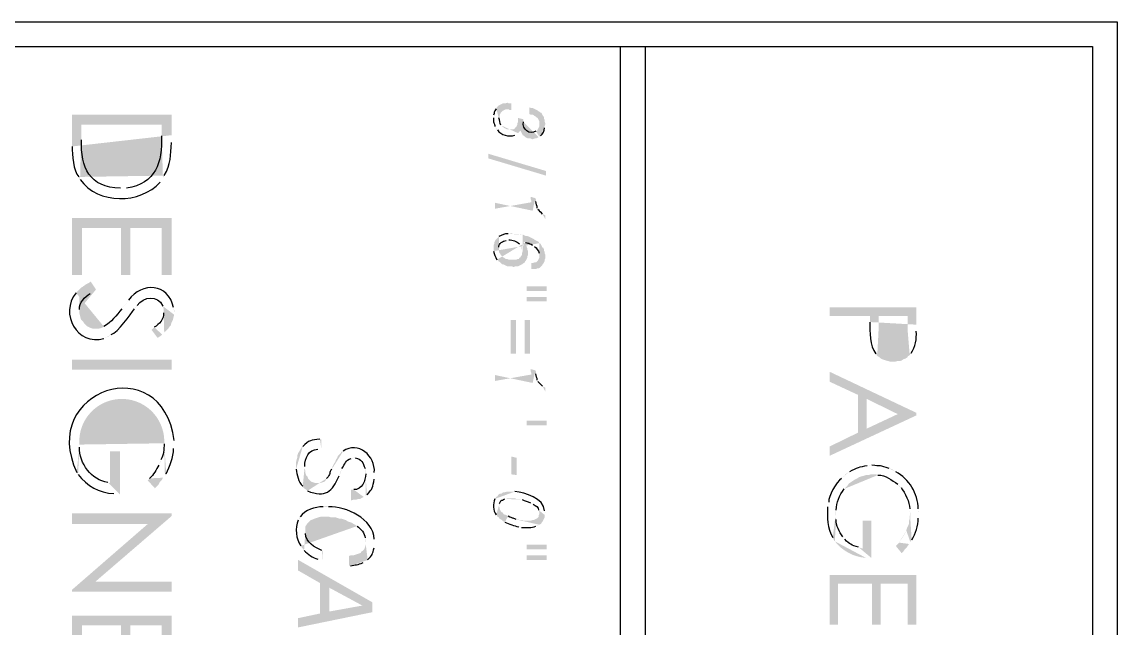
# Model space of a CAD drawing. Header units: inches. Extents: x -167 to 6071, y -6287 to -2731.
# Drawn here: x 1660.6 to 1748.7, y -6238.7 to -6189.9 of the extents above; entities that cross this region are included whole.
import ezdxf

# ---------------------------------------------------------------- set-up
doc = ezdxf.new("R2010")
doc.units = ezdxf.units.IN
doc.header["$LTSCALE"] = 96
doc.header["$MEASUREMENT"] = 0
doc.layers.add('PDF_Geometry', color=7, linetype='Continuous', true_color=0x4a4a4a)
doc.layers.add('PDF_Solid Fills', color=7, linetype='Continuous')

msp = doc.modelspace()

# ---------------------------------------------------------------- hatches: boundary and pattern name
at = {"layer": 'PDF_Solid Fills', "transparency": 33554559}
h = msp.add_hatch(color=256, dxfattribs=at)
h.paths.add_polyline_path([(1700.49, -6198.869), (1700.49, -6197.802), (1700.49, -6197.962), (1700.437, -6198.069), (1700.437, -6198.175), (1700.33, -6198.389), (1700.277, -6198.389), (1700.223, -6198.495), (1700.117, -6198.549), (1699.583, -6198.549), (1699.477, -6198.495), (1699.37, -6198.442), (1699.317, -6198.389), (1699.21, -6198.335), (1699.21, -6198.282), (1699.103, -6198.229)], flags=0)
h.paths.add_polyline_path([(1698.943, -6197.642), (1698.943, -6196.629), (1698.89, -6196.682), (1698.783, -6196.789), (1698.73, -6196.895)], flags=0)
h.paths.add_polyline_path([(1698.517, -6197.429), (1698.517, -6197.642)], flags=0)
h.paths.add_polyline_path([(1698.623, -6198.335), (1698.677, -6198.442), (1698.73, -6198.549), (1698.837, -6198.602)], flags=0)
h.paths.add_polyline_path([(1700.223, -6199.029), (1700.33, -6198.975), (1700.437, -6198.922)], flags=0)
for points in [[(1699.957, -6197.002), (1699.957, -6196.469), (1699.743, -6196.469), (1699.637, -6196.415), (1699.477, -6196.469), (1699.263, -6196.469), (1699.05, -6196.575), (1698.943, -6196.629), (1698.943, -6197.642), (1698.997, -6197.535), (1698.997, -6197.429), (1699.05, -6197.322), (1699.103, -6197.215), (1699.157, -6197.162), (1699.21, -6197.109), (1699.263, -6197.055), (1699.477, -6196.949), (1699.743, -6196.949), (1699.797, -6197.002)], [(1701.877, -6204.095), (1701.503, -6203.989), (1701.503, -6204.149), (1701.557, -6204.309), (1701.557, -6204.629), (1701.61, -6204.789), (1701.61, -6204.895), (1701.663, -6205.002), (1701.663, -6205.109)], [(1672.597, -6210.282), (1672.597, -6205.695), (1664.597, -6205.695), (1664.597, -6210.282), (1665.397, -6210.282), (1665.397, -6206.495), (1668.543, -6206.495), (1668.543, -6210.282), (1669.29, -6210.282), (1669.29, -6206.495), (1671.797, -6206.495), (1671.797, -6210.282)], [(1701.29, -6208.522), (1701.29, -6208.362), (1701.237, -6208.255), (1701.237, -6208.149), (1701.183, -6208.042), (1701.183, -6207.989), (1701.13, -6207.882), (1701.023, -6207.775), (1700.97, -6207.722), (1700.917, -6207.615), (1700.863, -6209.375), (1700.97, -6209.322), (1701.023, -6209.269), (1701.077, -6209.162), (1701.13, -6209.109), (1701.183, -6209.002), (1701.237, -6208.895), (1701.237, -6208.789), (1701.29, -6208.682)], [(1702.677, -6208.789), (1702.677, -6208.629), (1702.623, -6208.522), (1702.623, -6208.415), (1702.57, -6208.309), (1702.57, -6208.202), (1702.517, -6208.095), (1702.463, -6208.095), (1702.41, -6207.989), (1702.357, -6207.882), (1702.303, -6207.775), (1702.197, -6207.722), (1702.197, -6208.895), (1702.143, -6209.002), (1702.09, -6209.109), (1701.93, -6209.269), (1701.823, -6209.269), (1701.663, -6209.322), (1701.557, -6209.322), (1701.557, -6209.802), (1701.93, -6209.802), (1702.037, -6209.749), (1702.143, -6209.749), (1702.25, -6209.695), (1702.303, -6209.642), (1702.41, -6209.535), (1702.463, -6209.429), (1702.517, -6209.375), (1702.623, -6209.162), (1702.623, -6209.055), (1702.677, -6208.949)], [(1732.01, -6216.735), (1731.85, -6214.815), (1731.85, -6215.349), (1731.797, -6215.562), (1731.797, -6215.722), (1731.743, -6215.829), (1731.69, -6215.935), (1731.637, -6216.095), (1731.477, -6216.202), (1731.317, -6216.362), (1731.263, -6216.415), (1731.05, -6216.469), (1730.89, -6216.522), (1730.357, -6216.522), (1730.197, -6216.415), (1730.037, -6216.362), (1729.93, -6216.309), (1729.717, -6215.989), (1729.61, -6215.829), (1729.61, -6215.775), (1729.557, -6215.615), (1729.503, -6215.455), (1729.503, -6214.762), (1729.397, -6216.789), (1729.557, -6216.895), (1729.61, -6216.949), (1729.77, -6217.055), (1729.93, -6217.109), (1730.09, -6217.162), (1730.303, -6217.215), (1730.463, -6217.269), (1730.783, -6217.269), (1730.997, -6217.215), (1731.21, -6217.215), (1731.37, -6217.162), (1731.53, -6217.055), (1731.69, -6217.002), (1731.85, -6216.895), (1731.85, -6216.842)], [(1701.877, -6217.962), (1701.503, -6217.855), (1701.503, -6218.015), (1701.557, -6218.175), (1701.557, -6218.495), (1701.61, -6218.655), (1701.61, -6218.762), (1701.663, -6218.869), (1701.663, -6218.975)], [(1732.543, -6221.589), (1732.543, -6221.375), (1725.557, -6218.069), (1725.557, -6218.869), (1727.85, -6219.935), (1727.85, -6222.975), (1728.543, -6220.255), (1731.05, -6221.482)], [(1732.543, -6221.589), (1731.05, -6221.482), (1728.543, -6222.655), (1728.543, -6220.255), (1727.85, -6222.975), (1725.557, -6224.095), (1725.557, -6224.842)], [(1672.597, -6229.695), (1672.597, -6229.482), (1664.597, -6229.482), (1664.597, -6230.335), (1670.677, -6230.335)], [(1688.757, -6237.429), (1688.757, -6236.629), (1682.783, -6233.215), (1682.783, -6234.069), (1684.543, -6235.082), (1684.543, -6237.535), (1685.29, -6235.455), (1687.957, -6236.895)], [(1732.543, -6238.442), (1732.543, -6234.442), (1725.557, -6234.442), (1725.557, -6238.442), (1726.25, -6238.442), (1726.25, -6235.135), (1728.97, -6235.135), (1728.97, -6238.442), (1729.663, -6238.442), (1729.663, -6235.135), (1731.85, -6235.135), (1731.85, -6238.442)], [(1672.597, -6235.775), (1672.597, -6234.975), (1666.463, -6234.975), (1664.597, -6235.615), (1664.597, -6235.775)], [(1688.757, -6237.429), (1687.957, -6236.895), (1685.29, -6237.375), (1685.29, -6235.455), (1684.543, -6237.535), (1682.783, -6237.909), (1682.783, -6238.655)], [(1672.597, -6242.282), (1672.597, -6237.695), (1664.597, -6237.695), (1664.597, -6242.282), (1665.397, -6242.282), (1665.397, -6238.495), (1668.543, -6238.495), (1668.543, -6242.282), (1669.29, -6242.282), (1669.29, -6238.495), (1671.797, -6238.495), (1671.797, -6242.282)]]:
    msp.add_hatch(color=256, dxfattribs=at).paths.add_polyline_path(points)
h = msp.add_hatch(color=256, dxfattribs=at)
h.paths.add_polyline_path([(1702.677, -6198.175), (1702.677, -6198.069), (1702.623, -6197.909), (1702.623, -6197.802), (1702.57, -6197.695), (1702.57, -6197.589), (1702.517, -6197.482), (1702.463, -6197.429), (1702.357, -6197.215), (1702.303, -6197.215), (1702.25, -6197.162), (1702.143, -6197.109), (1702.09, -6197.055), (1701.983, -6197.002), (1701.77, -6196.895), (1701.663, -6196.842), (1701.557, -6196.842), (1701.397, -6196.789), (1701.397, -6197.322), (1701.503, -6197.375), (1701.663, -6197.375), (1701.77, -6197.429), (1701.823, -6197.482), (1701.93, -6197.535), (1701.983, -6197.589), (1702.037, -6197.642), (1702.09, -6197.695), (1702.143, -6197.802), (1702.197, -6197.909), (1702.197, -6199.135), (1702.303, -6199.082)], flags=0)
h.paths.add_polyline_path([(1702.623, -6198.442), (1702.623, -6198.282)], flags=0)
h = msp.add_hatch(color=256, dxfattribs=at)
h.paths.add_polyline_path([(1672.597, -6199.029), (1672.597, -6197.375), (1664.597, -6197.375), (1664.597, -6199.935)], flags=0)
h.paths.add_polyline_path([(1665.13, -6202.389), (1665.237, -6202.602), (1665.343, -6198.175), (1671.797, -6198.175), (1671.797, -6198.709), (1671.903, -6202.442), (1672.01, -6202.282)], flags=0)
h.paths.add_polyline_path([(1672.597, -6199.615), (1672.597, -6199.349)], flags=0)
h = msp.add_hatch(color=256, dxfattribs=at)
h.paths.add_polyline_path([(1702.197, -6199.135), (1702.197, -6198.122), (1702.197, -6198.335), (1702.143, -6198.442), (1702.09, -6198.549), (1702.037, -6198.602), (1702.037, -6198.655), (1701.93, -6198.709)], flags=0)
h.paths.add_polyline_path([(1700.917, -6197.962), (1700.917, -6197.749), (1700.49, -6197.642), (1700.49, -6198.869), (1700.597, -6198.762), (1700.65, -6198.655), (1700.703, -6198.709), (1700.863, -6199.029), (1700.97, -6199.082), (1701.023, -6199.135), (1701.077, -6199.189), (1701.29, -6199.295), (1701.503, -6199.295), (1701.61, -6199.349), (1701.663, -6199.349), (1701.823, -6199.295), (1701.93, -6199.295), (1702.143, -6199.189)], flags=0)
h = msp.add_hatch(color=256, dxfattribs=at)
h.paths.add_polyline_path([(1671.903, -6202.442), (1671.797, -6198.709), (1671.797, -6199.082)], flags=0)
h.paths.add_polyline_path([(1668.97, -6203.295), (1668.49, -6203.295)], flags=0)
h.paths.add_polyline_path([(1665.343, -6199.402), (1665.343, -6198.175), (1665.237, -6202.602)], flags=0)
h.paths.add_polyline_path([(1671.69, -6202.815), (1671.797, -6202.602)], flags=0)
h = msp.add_hatch(color=256, dxfattribs=at)
h.paths.add_polyline_path([(1702.677, -6205.802), (1702.677, -6205.482), (1702.463, -6205.375)], flags=0)
h.paths.add_polyline_path([(1702.09, -6205.002), (1702.09, -6204.949), (1702.037, -6204.895)], flags=0)
h.paths.add_polyline_path([(1701.93, -6204.362), (1701.93, -6204.202), (1701.877, -6204.095), (1701.663, -6205.109), (1698.623, -6204.469), (1698.623, -6204.949)], flags=0)
h = msp.add_hatch(color=256, dxfattribs=at)
h.paths.add_polyline_path([(1702.197, -6207.722), (1702.143, -6207.615), (1701.93, -6207.509), (1701.823, -6207.455), (1701.77, -6207.402), (1701.45, -6207.242), (1701.343, -6207.189), (1701.183, -6207.135), (1701.077, -6207.135), (1700.97, -6207.082), (1700.863, -6207.029), (1700.863, -6208.362), (1700.81, -6208.522), (1700.81, -6208.629), (1700.757, -6208.735), (1700.703, -6208.789), (1700.65, -6208.895), (1700.597, -6208.895), (1700.543, -6209.002), (1700.437, -6209.002), (1700.33, -6209.055), (1699.743, -6209.055), (1699.637, -6209.002), (1699.53, -6209.002), (1699.423, -6208.949), (1699.37, -6208.895), (1699.263, -6208.842), (1699.21, -6208.789), (1699.103, -6208.682), (1699.05, -6208.575), (1698.997, -6208.522), (1698.943, -6208.415), (1698.943, -6208.202), (1698.89, -6207.242), (1698.837, -6207.295), (1698.73, -6207.402), (1698.677, -6207.455), (1698.623, -6207.562), (1698.57, -6207.669), (1698.57, -6207.775), (1698.517, -6207.882), (1698.517, -6208.362)], flags=0)
h.paths.add_polyline_path([(1698.783, -6209.055), (1698.89, -6209.109), (1698.943, -6209.215), (1698.997, -6209.215), (1699.05, -6209.269), (1699.157, -6209.375), (1699.21, -6209.429), (1699.317, -6209.429), (1699.423, -6209.482), (1699.53, -6209.535), (1699.637, -6209.589), (1700.01, -6209.589), (1700.117, -6209.642), (1700.277, -6209.589), (1700.49, -6209.589), (1700.597, -6209.535), (1700.81, -6209.429), (1700.863, -6209.375), (1700.917, -6207.615), (1700.97, -6207.615), (1701.077, -6207.669)], flags=0)
h.paths.add_polyline_path([(1701.663, -6207.882), (1701.717, -6207.935), (1701.823, -6207.989)], flags=0)
h.paths.add_polyline_path([(1702.197, -6208.522), (1702.197, -6208.735)], flags=0)
h = msp.add_hatch(color=256, dxfattribs=at)
h.paths.add_polyline_path([(1700.863, -6207.029), (1700.65, -6207.029), (1700.49, -6206.975), (1700.063, -6206.975), (1699.957, -6206.922), (1699.797, -6206.975), (1699.69, -6206.975)], flags=0)
h.paths.add_polyline_path([(1698.943, -6207.189), (1698.89, -6207.242), (1698.943, -6208.202), (1698.943, -6208.042)], flags=0)
h.paths.add_polyline_path([(1699.53, -6207.509), (1699.637, -6207.455), (1699.743, -6207.455)], flags=0)
h.paths.add_polyline_path([(1700.597, -6207.775), (1700.65, -6207.882), (1700.757, -6207.935), (1700.757, -6208.042), (1700.81, -6208.149), (1700.81, -6208.255), (1700.863, -6208.362)], flags=0)
h = msp.add_hatch(color=256, dxfattribs=at)
h.paths.add_polyline_path([(1666.517, -6211.455), (1666.09, -6210.815), (1665.93, -6210.922), (1665.717, -6211.029), (1665.503, -6211.189), (1665.343, -6211.295), (1665.183, -6211.455), (1665.183, -6213.162), (1665.183, -6213.055)], flags=0)
h.paths.add_polyline_path([(1666.037, -6211.775), (1666.25, -6211.615)], flags=0)
h = msp.add_hatch(color=256, dxfattribs=at)
h.paths.add_polyline_path([(1672.81, -6213.269), (1672.81, -6213.109), (1672.757, -6212.895)], flags=0)
h.paths.add_polyline_path([(1669.13, -6212.309), (1668.81, -6212.735), (1668.597, -6213.002)], flags=0)
h.paths.add_polyline_path([(1667.157, -6214.442), (1666.943, -6214.549), (1666.73, -6214.602), (1666.25, -6214.602), (1666.09, -6214.549), (1665.77, -6214.389), (1665.61, -6214.229), (1665.503, -6214.069), (1665.343, -6213.909), (1665.29, -6213.802), (1665.237, -6213.589), (1665.183, -6213.375), (1665.183, -6211.455), (1665.023, -6211.615), (1664.917, -6211.722)], flags=0)
h.paths.add_polyline_path([(1667.157, -6215.402), (1667.317, -6215.295), (1667.53, -6215.242), (1667.743, -6215.082)], flags=0)
h.paths.add_polyline_path([(1669.61, -6213.002), (1669.77, -6212.842), (1669.823, -6212.735)], flags=0)
h.paths.add_polyline_path([(1671.903, -6212.789), (1671.957, -6213.002), (1671.957, -6213.215), (1672.01, -6214.922), (1672.17, -6214.762), (1672.33, -6214.602), (1672.437, -6214.442), (1672.543, -6214.335), (1672.543, -6214.282), (1672.597, -6214.122), (1672.703, -6213.909), (1672.757, -6213.695), (1672.81, -6213.482)], flags=0)
h = msp.add_hatch(color=256, dxfattribs=at)
h.paths.add_polyline_path([(1672.01, -6214.922), (1671.957, -6213.215), (1671.957, -6213.322)], flags=0)
h.paths.add_polyline_path([(1671.21, -6214.495), (1670.997, -6214.709), (1671.477, -6215.349), (1671.637, -6215.242), (1671.85, -6215.082)], flags=0)
h = msp.add_hatch(color=256, dxfattribs=at)
h.paths.add_polyline_path([(1732.543, -6214.282), (1732.543, -6212.895), (1725.557, -6212.895), (1725.557, -6213.589), (1728.81, -6213.589), (1728.81, -6214.069)], flags=0)
h.paths.add_polyline_path([(1729.29, -6216.629), (1729.397, -6216.789), (1729.503, -6214.762), (1729.503, -6213.589), (1731.85, -6213.589), (1731.85, -6214.815), (1732.01, -6216.735), (1732.117, -6216.575)], flags=0)
h.paths.add_polyline_path([(1732.543, -6214.815), (1732.543, -6214.549)], flags=0)
h = msp.add_hatch(color=256, dxfattribs=at)
h.paths.add_polyline_path([(1702.677, -6219.669), (1702.677, -6219.349), (1702.57, -6219.295), (1702.463, -6219.242)], flags=0)
h.paths.add_polyline_path([(1702.09, -6218.869), (1702.09, -6218.815), (1702.037, -6218.762)], flags=0)
h.paths.add_polyline_path([(1701.93, -6218.229), (1701.93, -6218.069), (1701.877, -6217.962), (1701.663, -6218.975), (1698.623, -6218.335), (1698.623, -6218.815)], flags=0)
h = msp.add_hatch(color=256, dxfattribs=at)
h.paths.add_polyline_path([(1672.81, -6223.775), (1672.81, -6223.615)], flags=0)
h.paths.add_polyline_path([(1664.97, -6226.175), (1665.077, -6226.335), (1665.183, -6223.935)], flags=0)
h.paths.add_polyline_path([(1672.01, -6223.829, 1.060679), (1665.183, -6223.935)], flags=0)
h.paths.add_polyline_path([(1672.01, -6223.829), (1672.063, -6226.442), (1672.17, -6226.282)], flags=0)
h.paths.add_polyline_path([(1672.757, -6224.255), (1672.81, -6223.989)], flags=0)
h = msp.add_hatch(color=256, dxfattribs=at)
h.paths.add_polyline_path([(1668.437, -6227.935), (1668.437, -6224.469), (1667.637, -6224.469), (1667.637, -6227.029), (1667.477, -6226.975)], flags=0)
h.paths.add_polyline_path([(1665.183, -6224.149), (1665.183, -6223.935), (1665.077, -6226.335)], flags=0)
h.paths.add_polyline_path([(1667.957, -6227.882), (1668.17, -6227.935)], flags=0)
h = msp.add_hatch(color=256, dxfattribs=at)
h.paths.add_polyline_path([(1672.063, -6226.442), (1672.01, -6223.829), (1672.01, -6223.882)], flags=0)
h.paths.add_polyline_path([(1671.743, -6225.162), (1671.69, -6225.375), (1671.637, -6225.375), (1671.583, -6225.589)], flags=0)
h.paths.add_polyline_path([(1670.837, -6226.655), (1670.677, -6226.815), (1671.263, -6227.455), (1671.37, -6227.349), (1671.53, -6227.189), (1671.637, -6226.975), (1671.797, -6226.815), (1671.903, -6226.602)], flags=0)
h = msp.add_hatch(color=256, dxfattribs=at)
h.paths.add_polyline_path([(1684.65, -6224.255), (1684.65, -6223.509), (1684.543, -6223.509)], flags=0)
h.paths.add_polyline_path([(1683.157, -6224.095), (1683.103, -6224.095), (1683.05, -6224.202), (1682.943, -6224.362), (1682.89, -6224.469), (1682.783, -6224.629), (1682.73, -6224.789), (1682.73, -6224.949), (1682.677, -6225.109), (1682.623, -6225.322), (1682.623, -6225.909)], flags=0)
h.paths.add_polyline_path([(1683.157, -6227.295), (1683.157, -6227.349), (1683.263, -6227.455), (1683.317, -6225.695)], flags=0)
h.paths.add_polyline_path([(1684.383, -6224.309), (1684.543, -6224.255)], flags=0)
h = msp.add_hatch(color=256, dxfattribs=at)
h.paths.add_polyline_path([(1688.917, -6226.335), (1688.917, -6226.175)], flags=0)
h.paths.add_polyline_path([(1686.41, -6224.469), (1686.25, -6224.522), (1686.25, -6224.575), (1686.197, -6224.629), (1686.09, -6224.735), (1685.983, -6224.842), (1685.93, -6225.002), (1685.823, -6225.162), (1685.77, -6225.322), (1685.663, -6225.482), (1685.557, -6225.695), (1685.503, -6225.909)], flags=0)
h.paths.add_polyline_path([(1685.077, -6226.655), (1685.023, -6226.762), (1684.97, -6226.869), (1684.917, -6226.922), (1684.597, -6227.029), (1684.17, -6227.029), (1683.85, -6226.922), (1683.743, -6226.815), (1683.637, -6226.709), (1683.583, -6226.655), (1683.53, -6226.495), (1683.423, -6226.389), (1683.37, -6226.229), (1683.37, -6226.069), (1683.317, -6225.855), (1683.317, -6225.695), (1683.263, -6227.455), (1683.423, -6227.562), (1683.53, -6227.669)], flags=0)
h.paths.add_polyline_path([(1686.09, -6226.442), (1686.197, -6226.229), (1686.25, -6226.069), (1686.303, -6225.855)], flags=0)
h.paths.add_polyline_path([(1687.05, -6225.055), (1687.263, -6225.002), (1687.37, -6225.002)], flags=0)
h.paths.add_polyline_path([(1688.17, -6225.855), (1688.223, -6226.069), (1688.223, -6228.042), (1688.33, -6227.989)], flags=0)
h.paths.add_polyline_path([(1688.917, -6226.709), (1688.917, -6226.495)], flags=0)
h = msp.add_hatch(color=256, dxfattribs=at)
h.paths.add_polyline_path([(1732.757, -6229.429), (1732.757, -6229.322), (1732.703, -6229.109)], flags=0)
h.paths.add_polyline_path([(1730.89, -6226.122), (1730.57, -6225.909), (1730.357, -6225.855)], flags=0)
h.paths.add_polyline_path([(1728.97, -6225.589), (1728.757, -6225.642), (1728.597, -6225.642)], flags=0)
h.paths.add_polyline_path([(1727.157, -6226.122), (1726.997, -6226.229), (1726.837, -6226.335), (1726.73, -6226.495), (1726.677, -6226.495), (1726.517, -6226.655)], flags=0)
h.paths.add_polyline_path([(1725.503, -6228.575), (1725.45, -6228.735), (1725.397, -6228.949)], flags=0)
h.paths.add_polyline_path([(1725.823, -6231.402), (1725.877, -6231.562), (1725.983, -6231.722), (1726.037, -6229.589), (1726.037, -6229.429), (1726.09, -6229.215)], flags=0)
h.paths.add_polyline_path([(1726.73, -6227.509), (1726.837, -6227.402), (1726.997, -6227.242), (1727.103, -6227.082), (1727.263, -6226.975), (1727.423, -6226.869), (1727.583, -6226.762), (1727.797, -6226.655), (1727.957, -6226.549), (1728.117, -6226.495), (1728.33, -6226.442), (1728.49, -6226.389), (1728.703, -6226.389), (1728.863, -6226.335), (1729.29, -6226.335), (1729.45, -6226.389)], flags=0)
h.paths.add_polyline_path([(1731.05, -6227.135), (1731.157, -6227.295), (1731.317, -6227.402)], flags=0)
h.paths.add_polyline_path([(1732.01, -6229.109), (1732.01, -6229.269), (1732.063, -6229.482), (1732.063, -6231.775), (1732.17, -6231.615)], flags=0)
h.paths.add_polyline_path([(1732.703, -6229.855), (1732.703, -6229.642)], flags=0)
h = msp.add_hatch(color=256, dxfattribs=at)
h.paths.add_polyline_path([(1688.223, -6228.042), (1688.223, -6226.229), (1688.223, -6226.282)], flags=0)
h.paths.add_polyline_path([(1687.263, -6227.562), (1687.05, -6227.562), (1687.05, -6228.415), (1687.103, -6228.415), (1687.263, -6228.362), (1687.477, -6228.362), (1687.637, -6228.309), (1687.797, -6228.309), (1687.957, -6228.202), (1688.063, -6228.149)], flags=0)
h = msp.add_hatch(color=256, dxfattribs=at)
h.paths.add_polyline_path([(1702.677, -6229.429), (1702.677, -6229.375), (1702.623, -6229.269)], flags=0)
h.paths.add_polyline_path([(1700.223, -6227.722), (1699.583, -6227.722), (1699.423, -6227.775), (1699.317, -6227.775), (1699.21, -6227.829), (1699.157, -6227.882), (1699.05, -6227.882), (1698.943, -6227.935), (1698.89, -6227.989), (1698.837, -6228.095), (1698.73, -6228.149), (1698.677, -6228.255), (1698.623, -6228.309)], flags=0)
h.paths.add_polyline_path([(1698.73, -6229.589), (1698.783, -6229.642), (1698.837, -6229.749), (1698.943, -6229.802), (1698.943, -6228.895), (1698.997, -6228.789), (1698.997, -6228.682)], flags=0)
h.paths.add_polyline_path([(1699.423, -6228.309), (1699.53, -6228.309), (1699.637, -6228.255), (1700.223, -6228.255), (1700.33, -6228.309), (1700.597, -6228.309), (1700.703, -6228.362), (1700.81, -6228.362)], flags=0)
h.paths.add_polyline_path([(1701.503, -6228.629), (1701.557, -6228.682), (1701.717, -6228.735)], flags=0)
h.paths.add_polyline_path([(1702.143, -6229.215), (1702.197, -6229.322), (1702.197, -6230.389), (1702.303, -6230.335), (1702.357, -6230.282), (1702.41, -6230.175), (1702.463, -6230.122), (1702.623, -6229.802), (1702.623, -6229.589)], flags=0)
h = msp.add_hatch(color=256, dxfattribs=at)
h.paths.add_polyline_path([(1688.917, -6231.882), (1688.917, -6231.562)], flags=0)
h.paths.add_polyline_path([(1685.237, -6228.949), (1685.077, -6228.895), (1685.023, -6228.895), (1684.81, -6228.949)], flags=0)
h.paths.add_polyline_path([(1682.943, -6229.749), (1682.89, -6229.909), (1682.783, -6230.015)], flags=0)
h.paths.add_polyline_path([(1682.997, -6232.095), (1683.103, -6232.255), (1683.21, -6232.362), (1683.263, -6232.469), (1683.37, -6230.922), (1683.37, -6230.549), (1683.423, -6230.442), (1683.53, -6230.282), (1683.637, -6230.175), (1683.743, -6230.069), (1683.797, -6230.015), (1683.957, -6229.962), (1684.063, -6229.909), (1684.383, -6229.802), (1684.597, -6229.749), (1685.29, -6229.749), (1685.45, -6229.802), (1685.823, -6229.802), (1686.143, -6229.909), (1686.303, -6229.909), (1686.623, -6230.015), (1686.783, -6230.122), (1687.103, -6230.229), (1687.263, -6230.335), (1687.37, -6230.389), (1687.53, -6230.495)], flags=0)
h.paths.add_polyline_path([(1688.17, -6231.455), (1688.223, -6231.615), (1688.223, -6231.829), (1688.277, -6233.269), (1688.383, -6233.215)], flags=0)
h.paths.add_polyline_path([(1688.917, -6232.255), (1688.917, -6232.042)], flags=0)
h = msp.add_hatch(color=256, dxfattribs=at)
h.paths.add_polyline_path([(1702.197, -6230.389), (1702.197, -6229.429), (1702.197, -6229.535), (1702.143, -6229.642), (1702.143, -6229.749), (1701.983, -6229.909), (1701.93, -6229.909), (1701.823, -6229.962), (1701.77, -6230.015), (1701.663, -6230.015), (1701.503, -6230.069), (1700.917, -6230.069), (1700.81, -6230.015), (1700.597, -6230.015), (1700.49, -6229.962), (1700.33, -6229.962)], flags=0)
h.paths.add_polyline_path([(1699.69, -6229.695), (1699.477, -6229.589), (1699.423, -6229.589), (1699.317, -6229.535), (1699.263, -6229.429), (1699.157, -6229.375), (1699.103, -6229.322), (1699.05, -6229.215), (1698.997, -6229.109), (1698.997, -6229.002), (1698.943, -6228.895), (1698.943, -6229.802), (1698.997, -6229.909), (1699.103, -6229.962), (1699.21, -6230.015), (1699.21, -6230.069), (1699.317, -6230.122), (1699.423, -6230.175)], flags=0)
h.paths.add_polyline_path([(1700.543, -6230.549), (1700.65, -6230.549), (1700.757, -6230.602)], flags=0)
h.paths.add_polyline_path([(1701.93, -6230.495), (1702.037, -6230.442), (1702.143, -6230.442)], flags=0)
h = msp.add_hatch(color=256, dxfattribs=at)
h.paths.add_polyline_path([(1732.063, -6231.775), (1732.063, -6229.482), (1732.063, -6229.535), (1732.01, -6229.695), (1732.01, -6229.909), (1731.957, -6230.069), (1731.957, -6230.282), (1731.903, -6230.442), (1731.797, -6230.655), (1731.743, -6230.815), (1731.743, -6230.869)], flags=0)
h.paths.add_polyline_path([(1731.157, -6231.829, 0.036434), (1731.743, -6230.869)], flags=0)
h.paths.add_polyline_path([(1731.157, -6231.829), (1730.997, -6231.989), (1730.89, -6232.095), (1731.37, -6232.682), (1731.477, -6232.575), (1731.583, -6232.415), (1731.743, -6232.255), (1731.957, -6231.935)], flags=0)
h = msp.add_hatch(color=256, dxfattribs=at)
h.paths.add_polyline_path([(1728.917, -6233.055), (1728.917, -6230.069), (1728.223, -6230.069), (1728.223, -6232.309), (1727.903, -6232.202)], flags=0)
h.paths.add_polyline_path([(1726.783, -6231.562), (1726.677, -6231.402), (1726.623, -6231.349)], flags=0)
h.paths.add_polyline_path([(1726.09, -6229.962), (1726.037, -6229.802), (1726.037, -6229.589), (1725.983, -6231.722)], flags=0)
h.paths.add_polyline_path([(1725.983, -6231.722, 0.211919), (1728.49, -6233.055)], flags=0)
h.paths.add_polyline_path([(1728.49, -6233.055), (1728.703, -6233.055)], flags=0)
h = msp.add_hatch(color=256, dxfattribs=at)
h.paths.add_polyline_path([(1684.757, -6233.322), (1684.757, -6232.469), (1684.703, -6232.469)], flags=0)
h.paths.add_polyline_path([(1683.37, -6231.082), (1683.37, -6230.922), (1683.263, -6232.469)], flags=0)
h.paths.add_polyline_path([(1684.383, -6233.162), (1684.543, -6233.215)], flags=0)
h = msp.add_hatch(color=256, dxfattribs=at)
h.paths.add_polyline_path([(1688.277, -6233.269), (1688.223, -6231.829), (1688.223, -6232.042), (1688.17, -6232.202), (1688.117, -6232.362), (1688.01, -6232.469), (1687.85, -6232.575), (1687.85, -6232.629), (1687.743, -6232.682), (1687.263, -6232.842), (1687.05, -6232.842), (1686.89, -6232.895), (1686.89, -6233.695), (1686.997, -6233.695)], flags=0)
h.paths.add_polyline_path([(1688.01, -6233.429), (1688.17, -6233.375)], flags=0)

# ---------------------------------------------------------------- linework, layer by layer
at = {"layer": 'PDF_Geometry', "color": 7}
for points in [[(774.037, -6189.909), (1748.703, -6189.909), (1748.703, -6287.295), (774.037, -6287.295)], [(776.063, -6285.269), (776.063, -6191.882), (1746.73, -6191.882), (1746.73, -6285.269)]]:
    msp.add_lwpolyline(points, close=True, dxfattribs=at)
for points in [[(1708.703, -6191.882), (1708.703, -6285.269)], [(1710.73, -6191.882), (1710.73, -6285.269)]]:
    msp.add_lwpolyline(points, dxfattribs=at)
for points in [[(1698.73, -6196.895), (1698.487, -6197.172), (1698.63, -6197.195), (1698.517, -6197.429)], [(1698.517, -6197.642), (1698.474, -6198.257), (1698.628, -6198.007), (1698.623, -6198.335)], [(1699.103, -6198.229), (1699.01, -6198.044), (1699.021, -6197.837), (1698.943, -6197.642)], [(1698.837, -6198.602), (1699.102, -6199.041), (1699.758, -6199.188), (1700.223, -6199.029)], [(1701.93, -6198.709), (1701.405, -6199.049), (1700.821, -6198.544), (1700.917, -6197.962)], [(1702.303, -6199.082), (1702.517, -6198.903), (1702.606, -6198.71), (1702.623, -6198.442)], [(1668.49, -6203.295), (1665.968, -6203.254), (1665.297, -6201.64), (1665.343, -6199.402)], [(1671.797, -6199.082), (1671.857, -6201.249), (1671.356, -6202.911), (1668.97, -6203.295)], [(1664.597, -6199.935), (1664.606, -6200.591), (1664.674, -6201.887), (1665.13, -6202.389)], [(1672.01, -6202.282), (1672.55, -6201.335), (1672.525, -6200.671), (1672.597, -6199.615)], [(1665.237, -6202.602), (1666.687, -6204.622), (1670.073, -6204.591), (1671.69, -6202.815)], [(1702.037, -6204.895), (1702.046, -6204.71), (1701.92, -6204.548), (1701.93, -6204.362)], [(1702.463, -6205.375), (1702.339, -6205.251), (1702.214, -6205.127), (1702.09, -6205.002)], [(1699.69, -6206.975), (1699.387, -6206.937), (1699.234, -6207.071), (1698.943, -6207.189)], [(1699.743, -6207.455), (1700.059, -6207.439), (1700.36, -6207.568), (1700.597, -6207.775)], [(1698.943, -6208.042), (1698.901, -6207.761), (1699.286, -6207.511), (1699.53, -6207.509)], [(1701.077, -6207.669), (1701.445, -6207.783), (1701.249, -6207.658), (1701.663, -6207.882)], [(1701.823, -6207.989), (1701.983, -6208.124), (1702.107, -6208.334), (1702.197, -6208.522)], [(1698.517, -6208.362), (1698.546, -6208.615), (1698.665, -6208.83), (1698.783, -6209.055)], [(1672.757, -6212.895), (1672.35, -6210.946), (1670.238, -6210.813), (1669.13, -6212.309)], [(1664.917, -6211.722), (1663.55, -6213.422), (1665.003, -6215.967), (1667.157, -6215.402)], [(1665.183, -6213.055), (1665.181, -6212.509), (1665.6, -6212.055), (1666.037, -6211.775)], [(1669.823, -6212.735), (1670.398, -6212.018), (1671.436, -6211.835), (1671.903, -6212.789)], [(1668.597, -6213.002), (1668.161, -6213.535), (1667.744, -6214.075), (1667.157, -6214.442)], [(1667.743, -6215.082), (1668.259, -6214.891), (1669.3, -6213.466), (1669.61, -6213.002)], [(1671.957, -6213.322), (1672.009, -6213.823), (1671.604, -6214.252), (1671.21, -6214.495)], [(1728.81, -6214.069), (1728.809, -6214.861), (1728.76, -6215.987), (1729.29, -6216.629)], [(1732.117, -6216.575), (1732.505, -6216.081), (1732.564, -6215.421), (1732.543, -6214.815)], [(1672.81, -6223.615), (1671.852, -6216.194), (1661.845, -6219.527), (1664.97, -6226.175)], [(1702.037, -6218.762), (1702.046, -6218.576), (1701.92, -6218.415), (1701.93, -6218.229)], [(1702.463, -6219.242), (1702.339, -6219.118), (1702.214, -6218.993), (1702.09, -6218.869)], [(1667.477, -6226.975), (1666.157, -6226.818), (1665.166, -6225.426), (1665.183, -6224.149)], [(1672.01, -6223.882), (1671.973, -6224.311), (1671.967, -6224.777), (1671.743, -6225.162)], [(1684.543, -6223.509), (1683.814, -6223.552), (1683.671, -6223.572), (1683.157, -6224.095)], [(1688.917, -6226.175), (1689.038, -6224.851), (1687.599, -6223.629), (1686.41, -6224.469)], [(1672.17, -6226.282), (1672.464, -6225.638), (1672.762, -6224.974), (1672.757, -6224.255)], [(1683.317, -6225.695), (1683.34, -6225.006), (1683.614, -6224.354), (1684.383, -6224.309)], [(1686.303, -6225.855), (1686.595, -6225.509), (1686.564, -6225.163), (1687.05, -6225.055)], [(1687.37, -6225.002), (1687.918, -6225.098), (1688.003, -6225.397), (1688.17, -6225.855)], [(1671.583, -6225.589), (1671.358, -6225.958), (1671.155, -6226.354), (1670.837, -6226.655)], [(1682.623, -6225.909), (1682.719, -6226.383), (1682.786, -6226.94), (1683.157, -6227.295)], [(1685.503, -6225.909), (1685.212, -6226.184), (1685.464, -6226.321), (1685.077, -6226.655)], [(1728.597, -6225.642), (1727.937, -6225.739), (1727.751, -6225.812), (1727.157, -6226.122)], [(1730.357, -6225.855), (1729.634, -6225.584), (1729.65, -6225.69), (1728.97, -6225.589)], [(1665.077, -6226.335), (1665.819, -6227.298), (1666.737, -6227.81), (1667.957, -6227.882)], [(1683.53, -6227.669), (1684.996, -6228.229), (1685.534, -6227.752), (1686.09, -6226.442)], [(1688.223, -6226.282), (1688.217, -6226.83), (1687.926, -6227.597), (1687.263, -6227.562)], [(1688.33, -6227.989), (1688.783, -6227.491), (1688.794, -6227.368), (1688.917, -6226.709)], [(1726.517, -6226.655), (1726.116, -6226.954), (1725.44, -6228.095), (1725.503, -6228.575)], [(1729.45, -6226.389), (1730.071, -6226.383), (1730.583, -6226.779), (1731.05, -6227.135)], [(1732.703, -6229.109), (1732.664, -6227.882), (1731.988, -6226.709), (1730.89, -6226.122)], [(1702.623, -6229.269), (1702.548, -6228.247), (1701.075, -6227.786), (1700.223, -6227.722)], [(1726.09, -6229.215), (1726.102, -6228.599), (1726.368, -6228.015), (1726.73, -6227.509)], [(1731.317, -6227.402), (1731.627, -6227.839), (1732.023, -6228.567), (1732.01, -6229.109)], [(1698.623, -6228.309), (1698.46, -6228.704), (1698.452, -6229.239), (1698.73, -6229.589)], [(1698.997, -6228.682), (1699.15, -6228.337), (1699.102, -6228.499), (1699.423, -6228.309)], [(1700.81, -6228.362), (1701.012, -6228.472), (1701.243, -6228.507), (1701.503, -6228.629)], [(1684.81, -6228.949), (1684.106, -6228.929), (1683.392, -6229.191), (1682.943, -6229.749)], [(1688.917, -6231.562), (1688.814, -6229.899), (1686.678, -6228.893), (1685.237, -6228.949)], [(1701.717, -6228.735), (1701.879, -6228.863), (1702.158, -6228.97), (1702.143, -6229.215)], [(1725.397, -6228.949), (1725.389, -6229.787), (1725.347, -6230.679), (1725.823, -6231.402)], [(1682.783, -6230.015), (1682.522, -6230.666), (1682.598, -6231.514), (1682.997, -6232.095)], [(1699.423, -6230.175), (1699.788, -6230.321), (1700.156, -6230.483), (1700.543, -6230.549)], [(1700.33, -6229.962), (1699.996, -6229.77), (1700.111, -6229.943), (1699.69, -6229.695)], [(1726.623, -6231.349), (1726.323, -6230.951), (1726.084, -6230.471), (1726.09, -6229.962)], [(1732.17, -6231.615), (1732.523, -6231.056), (1732.672, -6230.511), (1732.703, -6229.855)], [(1684.703, -6232.469), (1684.128, -6232.176), (1683.38, -6231.837), (1683.37, -6231.082)], [(1687.53, -6230.495), (1687.848, -6230.722), (1688.15, -6231.055), (1688.17, -6231.455)], [(1700.757, -6230.602), (1701.151, -6230.583), (1701.571, -6230.665), (1701.93, -6230.495)], [(1727.903, -6232.202), (1727.269, -6232.009), (1727.226, -6231.968), (1726.783, -6231.562)], [(1683.263, -6232.469), (1683.59, -6232.76), (1683.948, -6233.053), (1684.383, -6233.162)], [(1688.383, -6233.215), (1688.786, -6232.848), (1688.745, -6232.738), (1688.917, -6232.255)], [(1686.997, -6233.695), (1687.388, -6233.61), (1687.605, -6233.633), (1688.01, -6233.429)]]:
    msp.add_open_spline(points, degree=3, dxfattribs=at)
at = {"layer": 'PDF_Solid Fills', "transparency": 33554559}
for points in [[(1698.09, -6200.522), (1702.73, -6201.909), (1698.09, -6200.895), (1702.73, -6202.282)], [(1701.183, -6211.562), (1702.783, -6211.562), (1701.183, -6211.189), (1702.783, -6211.189)], [(1701.183, -6212.415), (1702.783, -6212.415), (1701.183, -6212.042), (1702.783, -6212.042)], [(1699.903, -6216.629), (1700.33, -6216.629), (1699.903, -6213.909), (1700.33, -6213.909)], [(1701.023, -6216.629), (1701.45, -6216.629), (1701.023, -6213.909), (1701.45, -6213.909)], [(1664.597, -6217.909), (1672.597, -6217.909), (1664.597, -6217.109), (1672.597, -6217.109)], [(1701.183, -6222.389), (1702.783, -6222.389), (1701.183, -6222.015), (1702.783, -6222.015)], [(1699.957, -6224.895), (1700.383, -6225.002), (1699.957, -6226.335), (1700.383, -6226.389)], [(1672.597, -6229.695), (1670.677, -6230.335), (1666.463, -6234.975), (1664.597, -6235.615)], [(1701.183, -6232.362), (1702.783, -6232.362), (1701.183, -6231.989), (1702.783, -6231.989)], [(1701.183, -6233.215), (1702.783, -6233.215), (1701.183, -6232.842), (1702.783, -6232.842)]]:
    msp.add_solid(points, dxfattribs=at)

doc.saveas('drawing.dxf')
